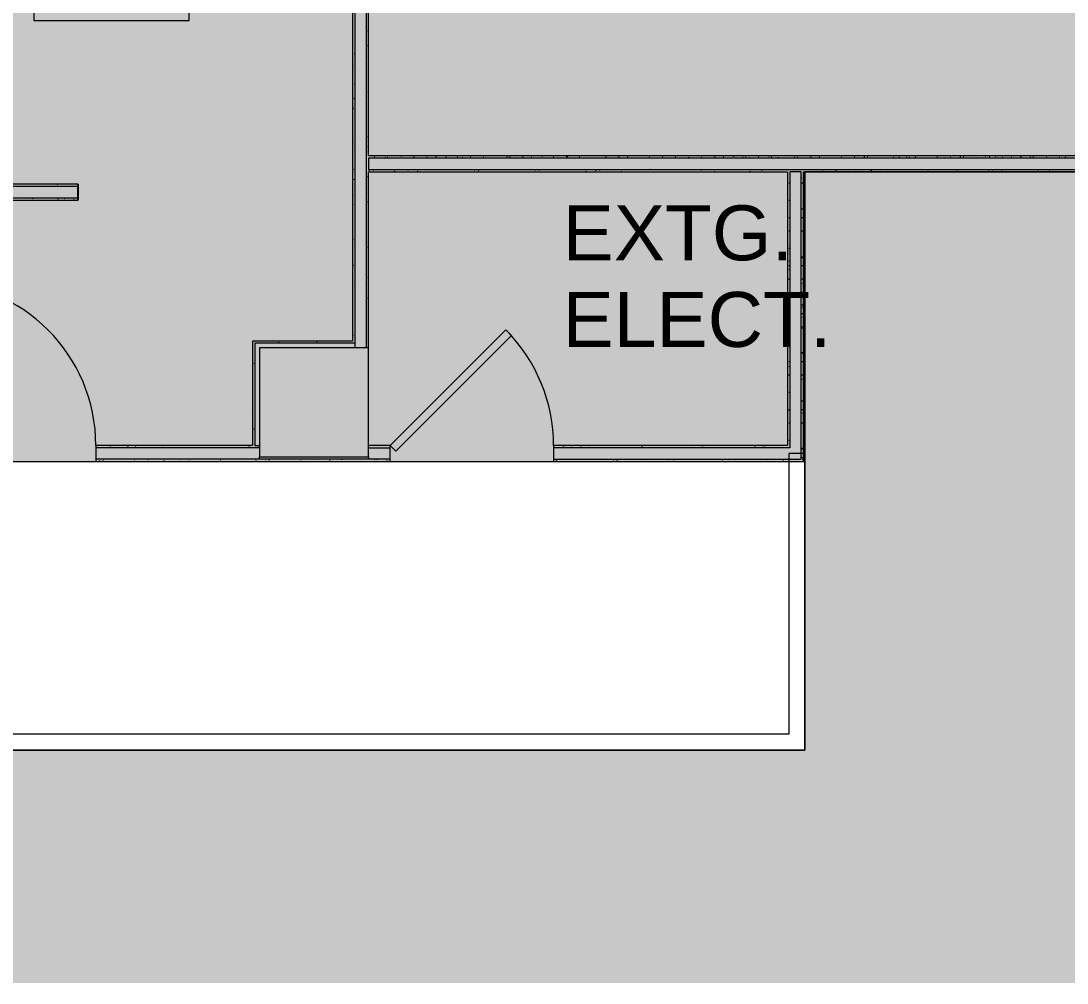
# Model space of a CAD drawing. Header units: inches. Extents: x 4757 to 6810, y 9919 to 10986.
# Drawn here: x 5955.9 to 6186.2, y 9918.5 to 10130.2 of the extents above; entities that cross this region are included whole.
import ezdxf

# ---------------------------------------------------------------- set-up
doc = ezdxf.new("R2010")
doc.units = ezdxf.units.IN
doc.header["$MEASUREMENT"] = 0
for name, color, linetype, lineweight in [('A-ANNO-TEXT', 7, 'Continuous', 9), ('A-DETL', 90, 'Continuous', 9), ('A-DETL-GENF', 92, 'Continuous', 9), ('A-DETL-THIN', 151, 'Continuous', 9), ('A-DOOR', 31, 'Continuous', 13), ('A-FLOR-OTLN', 7, 'Continuous', 9), ('A-WALL-PATT', 111, 'Continuous', 13), ('I-WALL', 2, 'Continuous', 9), ('Propidex Polylines', 7, 'Continuous', 9), ('Rosslyn Plaza North_1777 North Kent St _W632_-09_dwg', 8, 'Continuous', 9), ('S-COLS', 7, 'Continuous', 9)]:
    doc.layers.add(name, color=color, linetype=linetype, lineweight=lineweight)
doc.styles.add('Arial', font='arial.ttf', dxfattribs={"height": 12.092308})

# ---------------------------------------------------------------- blocks, each defined once
blk = doc.blocks.new('Rosslyn Plaza North_1777 North Kent St _W632_-09_dwg-V13-Level XX  CONSTRUCTION')
at = {"layer": 'A-ANNO-TEXT', "char_height": 12.092, "attachment_point": 1, "line_spacing_factor": 0.941778, "style": 'Arial'}
for s, insert, width in [('EXTG.', (6075.15, 10089.64), 60.5485), ('ELECT.', (6075.15, 10070.59), 70.6152)]:
    blk.add_mtext(s, dxfattribs=dict(at, insert=insert, width=width))
blk = doc.blocks.new('Rosslyn Plaza North_1777 North Kent St _W632_-09_dwg-6954577-Level XX  CONSTRUCTION')
at = {"lineweight": 9, "flags": 128}
blk.add_lwpolyline([(6037.18, 10036.78), (6062.63, 10062.24), (6063.87, 10061), (6038.42, 10035.54)], close=True, dxfattribs=at)
at = {"lineweight": 9}
blk.add_arc((6037.18, 10036.78), 36, 0.0004, 45.0004, dxfattribs=at)
at = {"layer": 'A-DOOR', "color": 7, "lineweight": 9}
blk.add_arc((5936.42, 10036.78), 36, 0, 90, dxfattribs=at)
at = {"layer": 'A-FLOR-OTLN', "flags": 128}
blk.add_lwpolyline([(5968.42, 10094.28), (5968.54, 10094.28), (5968.54, 10090.78), (5968.42, 10090.78)], dxfattribs=at)
at = {"layer": 'A-WALL-PATT', "color": 7, "lineweight": 9}
for p, q in [((6028.92, 10130.15), (6029.03, 10130.15)), ((6032.25, 10128.01), (6032.19, 10127.9)), ((6028.92, 10126.31), (6029.03, 10126.31)), ((6032.27, 10124.7), (6032.21, 10124.81)), ((6028.92, 10123.43), (6029.03, 10123.43)), ((6029.37, 10123.03), (6029.31, 10122.92)), ((6032.34, 10122.42), (6032.28, 10122.31)), ((6032.42, 10124.46), (6032.41, 10124.45)), ((6029.07, 10120.64), (6029.01, 10120.75)), ((6028.92, 10119.59), (6029.03, 10119.59)), ((6028.98, 10116.6), (6028.92, 10116.49)), ((6028.92, 10115.75), (6029.03, 10115.75)), ((6029.33, 10116.35), (6029.27, 10116.46)), ((6029.21, 10113.14), (6029.14, 10113.03)), ((6032.08, 10113.51), (6032.02, 10113.62)), ((6032.31, 10114.68), (6032.25, 10114.57)), ((6028.92, 10112.87), (6029.03, 10112.87)), ((6029.08, 10111), (6029.02, 10110.89)), ((6028.92, 10109.03), (6029.03, 10109.03)), ((6029.42, 10109.67), (6029.37, 10109.58)), ((6031.92, 10108.25), (6031.92, 10108.24)), ((6028.92, 10105.19), (6029.03, 10105.19)), ((6032.15, 10104.8), (6032.08, 10104.69)), ((6028.92, 10102.31), (6029.03, 10102.31)), ((6029.04, 10103.26), (6028.98, 10103.15)), ((6029.4, 10101.95), (6029.33, 10101.84)), ((6032.02, 10102.65), (6031.96, 10102.54)), ((6032.37, 10101.48), (6032.31, 10101.59)), ((6032.37, 10101.34), (6032.31, 10101.23)), ((6033.71, 10100.39), (6033.83, 10100.39)), ((6035.42, 10100.03), (6035.41, 10100.06)), ((6036.18, 10100.25), (6036.11, 10100.14)), ((6036.59, 10100.39), (6036.71, 10100.39)), ((6037.45, 10100.53), (6037.42, 10100.49)), ((6039.63, 10100.48), (6039.57, 10100.37)), ((6042.35, 10100.39), (6042.47, 10100.39)), ((6045.23, 10100.39), (6045.35, 10100.39)), ((6047.15, 10100.39), (6047.27, 10100.39)), ((6047.37, 10100.44), (6047.31, 10100.33)), ((6049.51, 10100.31), (6049.45, 10100.2)), ((6051.79, 10100.5), (6051.76, 10100.53)), ((6051.95, 10100.39), (6052.07, 10100.39)), ((6053.1, 10100.14), (6053.03, 10100.25)), ((6054.83, 10100.39), (6054.95, 10100.39)), ((6057.71, 10100.39), (6057.83, 10100.39)), ((6062.85, 10100.37), (6062.79, 10100.26)), ((6062.98, 10100.31), (6062.92, 10100.42)), ((6063.47, 10100.39), (6063.59, 10100.39)), ((6065.12, 10100.44), (6065.07, 10100.53)), ((6066.27, 10100.53), (6066.24, 10100.49)), ((6066.35, 10100.39), (6066.47, 10100.39)), ((6066.43, 10100.08), (6066.37, 10100.19)), ((6068.27, 10100.39), (6068.4, 10100.39)), ((6070.72, 10100.34), (6070.66, 10100.45)), ((6073.07, 10100.39), (6073.19, 10100.39)), ((6074.03, 10100.53), (6073.98, 10100.45)), ((6075.95, 10100.39), (6076.07, 10100.39)), ((6076.19, 10100.43), (6076.12, 10100.32)), ((6076.32, 10100.25), (6076.25, 10100.36)), ((6078.83, 10100.39), (6078.95, 10100.39)), ((6079.76, 10100.03), (6079.71, 10100.13)), ((6084.59, 10100.39), (6084.71, 10100.39)), ((6085.31, 10100.03), (6085.3, 10100.04)), ((6087.47, 10100.39), (6087.59, 10100.39)), ((6088.21, 10100.14), (6088.15, 10100.03)), ((6089.39, 10100.39), (6089.51, 10100.39)), ((6089.52, 10100.49), (6089.46, 10100.38)), ((6094.19, 10100.39), (6094.31, 10100.39)), ((6095.95, 10100.11), (6095.91, 10100.03)), ((6097.07, 10100.39), (6097.19, 10100.39)), ((6099.95, 10100.39), (6100.07, 10100.39)), ((6101.68, 10100.48), (6101.65, 10100.53)), ((6102.85, 10100.53), (6102.79, 10100.44)), ((6102.99, 10100.13), (6102.93, 10100.24)), ((6105.71, 10100.39), (6105.83, 10100.39)), ((6108.59, 10100.39), (6108.71, 10100.39)), ((6110.51, 10100.39), (6110.63, 10100.39)), ((6112.87, 10100.29), (6112.81, 10100.4)), ((6114.88, 10100.26), (6114.82, 10100.15)), ((6115.01, 10100.42), (6114.95, 10100.53)), ((6115.31, 10100.39), (6115.44, 10100.39)), ((6116.15, 10100.53), (6116.13, 10100.5)), ((6116.33, 10100.07), (6116.26, 10100.18)), ((6118.19, 10100.39), (6118.31, 10100.39)), ((6120.61, 10100.33), (6120.55, 10100.44)), ((6121.07, 10100.39), (6121.19, 10100.39)), ((6122.62, 10100.23), (6122.56, 10100.12)), ((6124.77, 10100.1), (6124.73, 10100.03)), ((6126.21, 10100.23), (6126.15, 10100.34)), ((6126.83, 10100.39), (6126.95, 10100.39)), ((6129.65, 10100.03), (6129.6, 10100.12)), ((6129.71, 10100.39), (6129.83, 10100.39)), ((6131.63, 10100.39), (6131.75, 10100.39)), ((6132.51, 10100.06), (6132.49, 10100.03)), ((6136.43, 10100.39), (6136.55, 10100.39)), ((6138.23, 10100.52), (6138.23, 10100.53)), ((6139.31, 10100.39), (6139.44, 10100.39)), ((6141.56, 10100.38), (6141.49, 10100.27)), ((6142.19, 10100.39), (6142.31, 10100.39)), ((6147.95, 10100.39), (6148.07, 10100.39)), ((6149.3, 10100.34), (6149.23, 10100.23)), ((6150.83, 10100.39), (6150.95, 10100.39)), ((6151.44, 10100.22), (6151.38, 10100.11)), ((6151.57, 10100.46), (6151.53, 10100.53)), ((6152.75, 10100.39), (6152.87, 10100.39)), ((6152.88, 10100.11), (6152.82, 10100.22)), ((6157.55, 10100.39), (6157.67, 10100.39)), ((6159.18, 10100.18), (6159.12, 10100.07)), ((6160.43, 10100.39), (6160.55, 10100.39)), ((6161.32, 10100.05), (6161.31, 10100.03)), ((6162.76, 10100.28), (6162.7, 10100.38)), ((6163.31, 10100.39), (6163.44, 10100.39)), ((6164.91, 10100.4), (6164.84, 10100.51)), ((6166.22, 10100.05), (6166.15, 10100.16)), ((6168.23, 10100.5), (6168.17, 10100.39)), ((6169.07, 10100.39), (6169.19, 10100.39)), ((6170.5, 10100.31), (6170.44, 10100.42)), ((6171.95, 10100.39), (6172.07, 10100.39)), ((6173.87, 10100.39), (6173.99, 10100.39)), ((6174.66, 10100.11), (6174.61, 10100.03)), ((6175.97, 10100.46), (6175.91, 10100.35)), ((6176.1, 10100.22), (6176.04, 10100.33)), ((6178.11, 10100.33), (6178.05, 10100.23)), ((6178.67, 10100.39), (6178.79, 10100.39)), ((6179.53, 10100.03), (6179.49, 10100.1)), ((6181.55, 10100.39), (6181.67, 10100.39)), ((6184.43, 10100.39), (6184.55, 10100.39)), ((6185.85, 10100.3), (6185.79, 10100.19)), ((6028.92, 10098.47), (6029.03, 10098.47)), ((6029.18, 10097.42), (6029.11, 10097.53)), ((6032.63, 10097.2), (6032.57, 10097.3)), ((6033.42, 10097.41), (6033.36, 10097.3)), ((6033.71, 10097.51), (6033.83, 10097.51)), ((6035.63, 10097.51), (6035.75, 10097.51)), ((6038.23, 10097.1), (6038.16, 10097.21)), ((6040.43, 10097.51), (6040.55, 10097.51)), ((6041.16, 10097.37), (6041.1, 10097.26)), ((6043.31, 10097.24), (6043.24, 10097.13)), ((6043.31, 10097.51), (6043.44, 10097.51)), ((6043.81, 10097.03), (6043.76, 10097.12)), ((6046.19, 10097.51), (6046.31, 10097.51)), ((6051.95, 10097.51), (6052.07, 10097.51)), ((6054.83, 10097.51), (6054.95, 10097.51)), ((6055.85, 10097.3), (6055.79, 10097.41)), ((6056.64, 10097.3), (6056.58, 10097.19)), ((6056.75, 10097.51), (6056.88, 10097.51)), ((6060.1, 10097.53), (6060.03, 10097.42)), ((6061.55, 10097.51), (6061.67, 10097.51)), ((6064.43, 10097.51), (6064.55, 10097.51)), ((6065.73, 10097.46), (6065.69, 10097.53)), ((6067.31, 10097.51), (6067.44, 10097.51)), ((6067.84, 10097.49), (6067.77, 10097.38)), ((6069.19, 10097.24), (6069.12, 10097.35)), ((6069.98, 10097.36), (6069.92, 10097.25)), ((6073.07, 10097.51), (6073.19, 10097.51)), ((6073.47, 10097.5), (6073.45, 10097.53)), ((6075.95, 10097.51), (6076.07, 10097.51)), ((6077.87, 10097.51), (6077.99, 10097.51)), ((6079.07, 10097.4), (6079, 10097.51)), ((6080.38, 10097.05), (6080.32, 10097.16)), ((6082, 10097.07), (6081.98, 10097.03)), ((6082.52, 10097.18), (6082.46, 10097.29)), ((6082.67, 10097.51), (6082.79, 10097.51)), ((6083.32, 10097.42), (6083.25, 10097.31)), ((6085.55, 10097.51), (6085.67, 10097.51)), ((6088.12, 10097.08), (6088.06, 10097.2)), ((6088.43, 10097.51), (6088.55, 10097.51)), ((6089.74, 10097.04), (6089.74, 10097.03)), ((6093.69, 10097.03), (6093.65, 10097.1)), ((6094.19, 10097.51), (6094.31, 10097.51)), ((6094.47, 10097.53), (6094.45, 10097.5)), ((6096.65, 10097.48), (6096.59, 10097.37)), ((6097.07, 10097.51), (6097.19, 10097.51)), ((6098.99, 10097.51), (6099.11, 10097.51)), ((6103.79, 10097.51), (6103.92, 10097.51)), ((6105.74, 10097.28), (6105.68, 10097.39)), ((6106.67, 10097.51), (6106.79, 10097.51)), ((6108.68, 10097.19), (6108.61, 10097.08)), ((6109.55, 10097.51), (6109.67, 10097.51)), ((6109.98, 10097.53), (6109.93, 10097.43)), ((6115.31, 10097.51), (6115.44, 10097.51)), ((6115.62, 10097.45), (6115.57, 10097.53)), ((6116.42, 10097.16), (6116.35, 10097.05)), ((6118.19, 10097.51), (6118.31, 10097.51)), ((6119.08, 10097.22), (6119.01, 10097.33)), ((6120.11, 10097.51), (6120.23, 10097.51)), ((6123.29, 10097.53), (6123.26, 10097.49)), ((6123.36, 10097.48), (6123.33, 10097.53)), ((6124.91, 10097.51), (6125.03, 10097.51)), ((6127.79, 10097.51), (6127.92, 10097.51)), ((6128.96, 10097.39), (6128.9, 10097.5)), ((6130.27, 10097.03), (6130.21, 10097.14)), ((6130.67, 10097.51), (6130.79, 10097.51)), ((6132.41, 10097.16), (6132.35, 10097.27)), ((6135.35, 10097.31), (6135.29, 10097.2)), ((6136.43, 10097.51), (6136.55, 10097.51)), ((6138.01, 10097.07), (6137.95, 10097.18)), ((6139.31, 10097.51), (6139.44, 10097.51)), ((6141.23, 10097.51), (6141.35, 10097.51)), ((6143.09, 10097.28), (6143.03, 10097.17)), ((6143.57, 10097.03), (6143.54, 10097.08)), ((6145.23, 10097.15), (6145.17, 10097.04)), ((6146.03, 10097.51), (6146.15, 10097.51)), ((6148.91, 10097.51), (6149.03, 10097.51)), ((6151.79, 10097.51), (6151.92, 10097.51)), ((6152.97, 10097.11), (6152.93, 10097.03)), ((6155.63, 10097.27), (6155.57, 10097.38)), ((6157.55, 10097.51), (6157.67, 10097.51)), ((6160.43, 10097.51), (6160.55, 10097.51)), ((6162.02, 10097.43), (6161.96, 10097.32)), ((6162.35, 10097.51), (6162.47, 10097.51)), ((6165.52, 10097.43), (6165.46, 10097.53)), ((6167.15, 10097.51), (6167.27, 10097.51)), ((6168.45, 10097.04), (6168.45, 10097.03)), ((6168.97, 10097.21), (6168.91, 10097.32)), ((6169.76, 10097.4), (6169.7, 10097.29)), ((6170.03, 10097.51), (6170.15, 10097.51)), ((6171.91, 10097.27), (6171.84, 10097.16)), ((6172.91, 10097.51), (6173.03, 10097.51)), ((6173.26, 10097.46), (6173.21, 10097.53)), ((6178.67, 10097.51), (6178.79, 10097.51)), ((6178.85, 10097.37), (6178.79, 10097.48)), ((6179.65, 10097.23), (6179.58, 10097.12)), ((6180.15, 10097.03), (6180.1, 10097.13)), ((6181.55, 10097.51), (6181.67, 10097.51)), ((6181.79, 10097.1), (6181.75, 10097.03)), ((6182.31, 10097.15), (6182.24, 10097.26)), ((6183.47, 10097.51), (6183.59, 10097.51)), ((6029.3, 10095.28), (6029.24, 10095.38)), ((6031.98, 10094.91), (6031.92, 10094.8)), ((6032.28, 10095.88), (6032.21, 10095.99)), ((6127.78, 10095.59), (6127.71, 10095.7)), ((5957.08, 10093.82), (5957.06, 10093.78)), ((5961.44, 10093.78), (5961.37, 10093.89)), ((5963.99, 10094.26), (5963.93, 10094.15)), ((6028.92, 10094.63), (6029.03, 10094.63)), ((6029.42, 10093.16), (6029.37, 10093.24)), ((6031.93, 10094.57), (6031.92, 10094.59)), ((6032.06, 10092.43), (6031.99, 10092.54)), ((6032.34, 10093.6), (6032.27, 10093.49)), ((6124.91, 10094.63), (6125.03, 10094.63)), ((6125.18, 10093.13), (6125.15, 10093.08)), ((6127.79, 10094.63), (6127.92, 10094.63)), ((5955.95, 10090.79), (5956.07, 10090.79)), ((5957.78, 10091.2), (5957.72, 10091.08)), ((5958.59, 10091.03), (5958.53, 10091.14)), ((5961.71, 10090.79), (5961.83, 10090.79)), ((5964.19, 10090.94), (5964.13, 10091.05)), ((5964.21, 10090.81), (5964.2, 10090.78)), ((5964.59, 10090.79), (5964.71, 10090.79)), ((5965.52, 10091.16), (5965.46, 10091.05)), ((5966.51, 10090.79), (5966.63, 10090.79)), ((5967.6, 10090.78), (5967.58, 10090.82)), ((5967.67, 10091.03), (5967.6, 10090.92)), ((6028.92, 10091.75), (6029.03, 10091.75)), ((6029.08, 10091.82), (6029.02, 10091.93)), ((6032.18, 10090.29), (6032.12, 10090.4)), ((6124.91, 10090.79), (6125.03, 10090.79)), ((6127.71, 10091.75), (6127.68, 10091.7)), ((6128.06, 10090.44), (6127.99, 10090.33)), ((6028.92, 10087.91), (6029.03, 10087.91)), ((6029.1, 10089.92), (6029.04, 10089.81)), ((6127.79, 10088.87), (6127.92, 10088.87)), ((6028.99, 10086.22), (6028.92, 10086.33)), ((6124.91, 10086.95), (6125.03, 10086.95)), ((6127.79, 10086.95), (6127.92, 10086.95)), ((6028.92, 10084.07), (6029.03, 10084.07)), ((6124.91, 10084.07), (6125.03, 10084.07)), ((6125.18, 10085.45), (6125.11, 10085.34)), ((6127.79, 10084.07), (6127.92, 10084.07)), ((6128.07, 10083.57), (6128.01, 10083.68)), ((6128.15, 10084.84), (6128.09, 10084.73)), ((6028.92, 10081.19), (6029.03, 10081.19)), ((6029.07, 10082.19), (6029.01, 10082.08)), ((6032.04, 10081.58), (6031.98, 10081.47)), ((6125.18, 10080.89), (6125.16, 10080.93)), ((6128.18, 10081.46), (6128.13, 10081.54)), ((6029.42, 10080.87), (6029.36, 10080.76)), ((6032.35, 10080.4), (6032.28, 10080.51)), ((6124.79, 10079.02), (6124.73, 10078.91)), ((6124.87, 10079.51), (6124.81, 10079.62)), ((6124.91, 10080.23), (6125.03, 10080.23)), ((6028.92, 10077.35), (6029.03, 10077.35)), ((6029.15, 10076.34), (6029.09, 10076.45)), ((6124.91, 10076.39), (6125.03, 10076.39)), ((6125, 10077.36), (6124.94, 10077.47)), ((6127.79, 10078.31), (6127.92, 10078.31)), ((6127.79, 10076.39), (6127.92, 10076.39)), ((6127.97, 10077.97), (6127.91, 10078.08)), ((6128.12, 10077.1), (6128.05, 10076.99)), ((6124.78, 10073.91), (6124.71, 10074.02)), ((6125.01, 10075.57), (6124.95, 10075.46)), ((6125.13, 10075.22), (6125.07, 10075.33)), ((6127.75, 10074.52), (6127.69, 10074.63)), ((6028.92, 10073.51), (6029.03, 10073.51)), ((6029.41, 10072.06), (6029.34, 10072.17)), ((6032.01, 10073.84), (6031.95, 10073.73)), ((6032.36, 10072.53), (6032.3, 10072.42)), ((6124.89, 10073.42), (6124.82, 10073.31)), ((6124.91, 10073.51), (6125.03, 10073.51)), ((6125.18, 10072.01), (6125.17, 10072)), ((6127.79, 10073.51), (6127.92, 10073.51)), ((6127.88, 10072.38), (6127.82, 10072.49)), ((6028.92, 10070.63), (6029.03, 10070.63)), ((6124.91, 10069.67), (6125.03, 10069.67)), ((6127.73, 10070.67), (6127.68, 10070.58)), ((6029.42, 10067.43), (6029.42, 10067.43)), ((6032.16, 10069.21), (6032.1, 10069.32)), ((6124.68, 10068.31), (6124.68, 10068.32)), ((6127.79, 10067.75), (6127.92, 10067.75)), ((6127.95, 10067.22), (6127.89, 10067.11)), ((6028.92, 10066.79), (6029.03, 10066.79)), ((6028.96, 10065.15), (6028.92, 10065.22)), ((6032.42, 10066.87), (6032.39, 10066.82)), ((6124.85, 10065.68), (6124.79, 10065.57)), ((6124.91, 10065.83), (6125.03, 10065.83)), ((6127.83, 10065.08), (6127.76, 10064.96)), ((6127.79, 10065.83), (6127.92, 10065.83)), ((6028.92, 10062.95), (6029.03, 10062.95)), ((6124.91, 10062.95), (6125.03, 10062.95)), ((6125.18, 10064.33), (6125.14, 10064.26)), ((6127.79, 10062.95), (6127.92, 10062.95)), ((6128.04, 10062.49), (6127.98, 10062.6)), ((6128.18, 10063.76), (6128.11, 10063.65)), ((6029.09, 10061.11), (6029.03, 10061)), ((6006.92, 10059.11), (6006.95, 10059.11)), ((6009.07, 10059.29), (6009.04, 10059.33)), ((6012.66, 10059.51), (6012.59, 10059.41)), ((6013.92, 10059.79), (6013.9, 10059.76)), ((6020.4, 10059.48), (6020.33, 10059.37)), ((6021.13, 10059.52), (6021.06, 10059.63)), ((6022.54, 10059.35), (6022.5, 10059.29)), ((6028.92, 10060.07), (6029.03, 10060.07)), ((6032.42, 10059.18), (6032.36, 10059.08)), ((6124.85, 10058.43), (6124.78, 10058.54)), ((6124.91, 10059.11), (6125.03, 10059.11)), ((6124.69, 10055.8), (6124.68, 10055.79)), ((6127.79, 10057.33), (6127.73, 10057.23)), ((6127.79, 10057.19), (6127.92, 10057.19)), ((6128.14, 10056.02), (6128.08, 10055.91)), ((6006.92, 10053.35), (6006.95, 10053.35)), ((6007.22, 10054.81), (6007.15, 10054.92)), ((6124.91, 10055.27), (6125.03, 10055.27)), ((6125.1, 10054.14), (6125.04, 10054.25)), ((6127.79, 10055.27), (6127.92, 10055.27)), ((6006.92, 10051.43), (6006.95, 10051.43)), ((6124.91, 10052.35), (6124.85, 10052.24)), ((6124.91, 10052.39), (6125.03, 10052.39)), ((6127.79, 10052.39), (6127.92, 10052.39)), ((6127.86, 10051.3), (6127.79, 10051.41)), ((6007.42, 10050.62), (6007.41, 10050.63)), ((6006.92, 10048.55), (6006.95, 10048.55)), ((6124.91, 10048.55), (6125.03, 10048.55)), ((6127.79, 10046.63), (6127.92, 10046.63)), ((6124.88, 10044.61), (6124.81, 10044.5)), ((6124.91, 10044.71), (6125.03, 10044.71)), ((6127.79, 10044.71), (6127.92, 10044.71)), ((6006.92, 10042.79), (6006.95, 10042.79)), ((6007.03, 10043.62), (6006.97, 10043.73)), ((6124.91, 10041.83), (6125.03, 10041.83)), ((6125.18, 10043.21), (6125.16, 10043.19)), ((6127.85, 10044), (6127.79, 10043.89)), ((6127.79, 10041.83), (6127.92, 10041.83)), ((6006.92, 10040.87), (6006.95, 10040.87)), ((6007.21, 10040.49), (6007.15, 10040.38)), ((6006.92, 10037.99), (6006.95, 10037.99)), ((6124.91, 10037.99), (6125.03, 10037.99)), ((6128.15, 10039.27), (6128.08, 10039.38)), ((5975.62, 10036.57), (5975.56, 10036.68)), ((5979.45, 10036.56), (5979.39, 10036.45)), ((5981.22, 10036.48), (5981.16, 10036.59)), ((5984.66, 10036.28), (5984.61, 10036.36)), ((5987.19, 10036.53), (5987.13, 10036.42)), ((5989.33, 10036.4), (5989.27, 10036.29)), ((5993.25, 10036.77), (5993.24, 10036.78)), ((5997.07, 10036.37), (5997.03, 10036.28)), ((6006.12, 10036.68), (6006.06, 10036.57)), ((6006.58, 10036.71), (6006.54, 10036.78)), ((6007.42, 10037), (6007.37, 10036.92)), ((6007.9, 10036.36), (6007.83, 10036.47)), ((6032.79, 10036.78), (6032.73, 10036.69)), ((6034.54, 10036.28), (6034.5, 10036.35)), ((6075.41, 10036.54), (6075.35, 10036.65)), ((6077.09, 10036.72), (6077.03, 10036.61)), ((6079.23, 10036.59), (6079.17, 10036.48)), ((6081.01, 10036.44), (6080.94, 10036.55)), ((6084.43, 10036.28), (6084.4, 10036.33)), ((6091.26, 10036.3), (6091.25, 10036.28)), ((6092.57, 10036.65), (6092.51, 10036.54)), ((6093.03, 10036.74), (6093, 10036.78)), ((6095.97, 10036.78), (6095.96, 10036.77)), ((6103.73, 10036.78), (6103.7, 10036.73)), ((6105.91, 10036.71), (6105.84, 10036.6)), ((6106.37, 10036.68), (6106.31, 10036.78)), ((6107.68, 10036.33), (6107.62, 10036.43)), ((6117.56, 10036.49), (6117.5, 10036.6)), ((6117.93, 10036.42), (6117.87, 10036.31)), ((6119.25, 10036.77), (6119.18, 10036.66)), ((6119.7, 10036.62), (6119.64, 10036.73)), ((6121.01, 10036.28), (6120.95, 10036.38)), ((6127.82, 10036.26), (6127.75, 10036.15)), ((6127.79, 10036.07), (6127.92, 10036.07)), ((6128.17, 10034.95), (6128.1, 10034.84)), ((5973.25, 10033.49), (5973.18, 10033.38)), ((5974.09, 10033.47), (5974.03, 10033.58)), ((5974.52, 10033.78), (5974.49, 10033.74)), ((5978.38, 10033.72), (5978.34, 10033.78)), ((5980.98, 10033.46), (5980.92, 10033.35)), ((5983.13, 10033.33), (5983.1, 10033.28)), ((5983.97, 10033.63), (5983.91, 10033.74)), ((5985.28, 10033.28), (5985.22, 10033.39)), ((5987.43, 10033.41), (5987.36, 10033.52)), ((5990.87, 10033.3), (5990.86, 10033.28)), ((5993.02, 10033.31), (5992.96, 10033.42)), ((5998.58, 10033.28), (5998.56, 10033.33)), ((5999.92, 10033.61), (5999.85, 10033.5)), ((6007.66, 10033.58), (6007.59, 10033.47)), ((6009.8, 10033.45), (6009.74, 10033.34)), ((6010.65, 10033.51), (6010.58, 10033.62)), ((6017.54, 10033.42), (6017.48, 10033.31)), ((6019.68, 10033.29), (6019.68, 10033.28)), ((6020.53, 10033.67), (6020.47, 10033.78)), ((6023.98, 10033.45), (6023.92, 10033.56)), ((6026.59, 10033.73), (6026.53, 10033.62)), ((6028.27, 10033.71), (6028.23, 10033.78)), ((6033.02, 10033.35), (6032.98, 10033.28)), ((6033.87, 10033.62), (6033.8, 10033.72)), ((6034.33, 10033.7), (6034.27, 10033.59)), ((6035.17, 10033.28), (6035.11, 10033.37)), ((6036.47, 10033.57), (6036.41, 10033.46)), ((6073.88, 10033.44), (6073.81, 10033.55)), ((6078.16, 10033.69), (6078.11, 10033.78)), ((6083.76, 10033.6), (6083.69, 10033.71)), ((6085.05, 10033.28), (6085.01, 10033.36)), ((6086.37, 10033.59), (6086.3, 10033.48)), ((6087.21, 10033.38), (6087.15, 10033.49)), ((6089.81, 10033.78), (6089.76, 10033.7)), ((6092.81, 10033.28), (6092.75, 10033.39)), ((6097.56, 10033.77), (6097.5, 10033.66)), ((6098.35, 10033.28), (6098.34, 10033.3)), ((6099.7, 10033.65), (6099.64, 10033.54)), ((6110.43, 10033.48), (6110.37, 10033.59)), ((6111.73, 10033.35), (6111.69, 10033.28)), ((6113.04, 10033.71), (6112.98, 10033.59)), ((6119.47, 10033.32), (6119.45, 10033.28)), ((6120.31, 10033.64), (6120.25, 10033.75)), ((6122.46, 10033.77), (6122.45, 10033.78)), ((6123.77, 10033.42), (6123.7, 10033.53)), ((6126.38, 10033.76), (6126.31, 10033.66)), ((6127.79, 10034.15), (6127.92, 10034.15)), ((6128.05, 10033.68), (6127.99, 10033.79))]:
    blk.add_line(p, q, dxfattribs=at)
at = {"layer": 'I-WALL', "color": 7}
for p, q in [((6008.42, 10036.28), (5972.42, 10036.28)), ((6032.42, 10036.28), (6037.18, 10036.28)), ((6037.18, 10033.78), (5972.42, 10033.78)), ((6008.42, 10033.78), (6008.42, 10034.29)), ((6032.42, 10034.29), (6032.42, 10033.78))]:
    blk.add_line(p, q, dxfattribs=at)
at = {"layer": 'I-WALL', "color": 7, "flags": 128}
for points in [[(6032.42, 10058.29), (6032.42, 10097.03), (6124.68, 10097.03), (6124.68, 10036.78), (6073.18, 10036.78), (6073.18, 10033.28), (6128.18, 10033.28), (6128.18, 10097.03), (6247.92, 10097.03), (6247.92, 10369.29), (6057.43, 10369.29), (6057.43, 10365.79), (6244.42, 10365.79), (6244.42, 10100.53), (6032.42, 10100.53), (6032.42, 10272.79), (6010.54, 10272.79)], [(6057.43, 10366.29), (6244.92, 10366.29), (6244.92, 10100.03), (6032.42, 10100.03), (6032.42, 10097.53), (6247.42, 10097.53), (6247.42, 10368.79), (6057.43, 10368.79)], [(6010.54, 10272.29), (6031.92, 10272.29), (6031.92, 10058.29)], [(6010.54, 10269.79), (6029.42, 10269.79), (6029.42, 10058.29)], [(5958.79, 10133.29), (5958.79, 10130.29), (5992.92, 10130.29), (5992.92, 10145.79), (6028.92, 10145.79), (6028.92, 10059.79), (6006.92, 10059.79), (6006.92, 10036.78), (5972.42, 10036.78), (5972.42, 10033.28), (6037.18, 10033.28), (6037.18, 10036.78), (6032.42, 10036.78)], [(6073.18, 10033.78), (6127.68, 10033.78), (6127.68, 10097.03), (6125.18, 10097.03), (6125.18, 10036.28), (6073.18, 10036.28)], [(5968.42, 10093.78), (5918.07, 10093.78), (5918.07, 10096.6)], [(5934.92, 10090.78), (5968.42, 10090.78), (5968.42, 10094.28), (5918.57, 10094.28)], [(5918.07, 10090.78), (5918.07, 10091.28), (5968.42, 10091.28)], [(6029.42, 10059.29), (6007.42, 10059.29), (6007.42, 10036.78), (6008.42, 10036.78)]]:
    blk.add_lwpolyline(points, dxfattribs=at)
at = {"layer": 'Propidex Polylines', "flags": 128}
blk.add_lwpolyline([(6010.53, 10269.29), (6010.53, 10369.28), (6010.53, 10269.29), (5831.79, 10269.29), (5831.79, 10116.91), (5918.57, 10116.91), (5918.57, 10033.28), (6128.43, 10033.28), (6128.43, 10097.03), (6247.91, 10097.03), (6247.91, 10369.25), (6010.53, 10369.25), (5726.04, 10369.25), (5726.04, 10033.28), (5832.79, 10033.28), (5832.79, 10047.53), (5863.4, 10047.53), (5863.4, 10029.28), (5878.55, 10029.28), (5878.55, 10033.28), (5918.57, 10033.28), (5918.57, 10116.91), (5831.79, 10116.91), (5831.79, 10269.29)], close=True, dxfattribs=at)
at = {"layer": 'S-COLS', "flags": 128}
blk.add_lwpolyline([(6032.42, 10058.29), (6008.42, 10058.29), (6008.42, 10034.29), (6032.42, 10034.29)], close=True, dxfattribs=at)
at = {"layer": 'A-ANNO-TEXT', "char_height": 12.092, "attachment_point": 1, "line_spacing_factor": 0.941778, "style": 'Arial'}
for s, insert, width in [('EXTG.', (6075.15, 10089.64), 60.5485), ('ELECT.', (6075.15, 10070.59), 70.6152)]:
    blk.add_mtext(s, dxfattribs=dict(at, insert=insert, width=width))

msp = doc.modelspace()

# ---------------------------------------------------------------- hatches: boundary and pattern name
at = {"layer": 'A-DETL-GENF'}
h = msp.add_hatch(color=9, dxfattribs=at)
h.paths.add_polyline_path([(6271.92, 9918.54), (6726.34, 9918.54), (6736.57, 9928.76), (6707, 9958.33), (6718.49, 9986.77), (6758.92, 9986.77), (6758.92, 10183.16), (6717.8, 10183.16), (6717.8, 10199.54), (6515.42, 10199.54), (6515.42, 10186.29), (6485.42, 10186.29), (6485.42, 10199.54), (6274.92, 10199.54), (6274.91, 10186.03), (6247.91, 10186.03), (6247.91, 10097.03), (6128.43, 10097.03), (6128.43, 9969.78), (5729.54, 9969.78), (5729.54, 9940.78), (5591.29, 9940.78), (5591.29, 9969.78), (5246.43, 9969.78), (5246.43, 10221.28), (5194.41, 10221.28), (5194.41, 10426.79), (5045.92, 10426.79), (5045.92, 10455.79), (5058.67, 10455.79), (5058.67, 10666.79), (5045.92, 10666.79), (5045.92, 10695.79), (5058.67, 10695.79), (5058.67, 10696.27), (4933.13, 10821.81), (4757.33, 10646.01), (4757.33, 10304.77), (5178.35, 10304.77), (5178.35, 9918.54), (6248.92, 9918.54)], flags=0)
h.paths.add_polyline_path([(6739.04, 9931.24), (6753.63, 9945.82), (6760.42, 9960.39), (6760.42, 9986.77), (6759.67, 9986.77), (6759.67, 9983.27), (6720.85, 9983.27), (6711.11, 9959.17), (6723.3, 9946.98)], flags=0)
h.paths.add_polyline_path([(6511.92, 9946.29), (6485.42, 9946.29), (6485.42, 9976.29), (6515.42, 9976.29), (6515.42, 9946.29)], flags=0)
h.paths.add_polyline_path([(6245.42, 9946.29), (6245.42, 9976.29), (6275.42, 9976.29), (6275.42, 9946.29), (6248.92, 9946.29)], flags=0)
h.paths.add_polyline_path([(6758.92, 10186.66), (6758.92, 10199.54), (6721.3, 10199.54), (6721.3, 10186.66)], flags=0)
h = msp.add_hatch(color=9, dxfattribs=at)
h.paths.add_polyline_path([(5271.56, 10032.53), (5594.79, 10032.53), (5594.79, 10369.29), (5194.41, 10369.29), (5194.41, 10221.28), (5246.43, 10221.28), (5246.43, 10032.53)], flags=0)
h.paths.add_polyline_path([(5726.04, 10033.28), (6128.43, 10033.28), (6128.43, 10097.03), (6247.91, 10097.03), (6247.91, 10186.79), (6246.16, 10186.79), (6246.16, 10215.79), (6247.91, 10215.79), (6247.91, 10369.29), (5726.04, 10369.29), (5726.04, 10218.14)], flags=0)

# ---------------------------------------------------------------- linework, layer by layer
at = {"layer": 'A-DETL'}
msp.add_line((6128.43, 9969.78), (5729.54, 9969.78), dxfattribs=at)
at = {"layer": 'A-DETL-THIN'}
for p, q in [((6128.43, 10033.28), (6128.43, 10097.03)), ((6128.43, 10097.03), (6247.91, 10097.03)), ((6247.91, 10097.03), (6128.43, 10097.03)), ((6128.43, 10097.03), (6128.43, 9969.78)), ((5726.04, 10033.28), (6128.43, 10033.28))]:
    msp.add_line(p, q, dxfattribs=at)
at = {"layer": 'I-WALL', "lineweight": 13}
for p, q in [((6128.43, 10035.03), (6124.93, 10035.03)), ((6124.93, 10035.03), (6124.93, 9973.28)), ((6128.43, 9969.78), (6128.43, 10035.03)), ((6124.93, 9973.28), (5726.04, 9973.28)), ((5726.04, 9969.78), (6128.43, 9969.78))]:
    msp.add_line(p, q, dxfattribs=at)

# ---------------------------------------------------------------- block references
at = {"layer": 'Rosslyn Plaza North_1777 North Kent St _W632_-09_dwg', "color": 7}
for name in ['Rosslyn Plaza North_1777 North Kent St _W632_-09_dwg-6954577-Level XX  CONSTRUCTION', 'Rosslyn Plaza North_1777 North Kent St _W632_-09_dwg-V13-Level XX  CONSTRUCTION', 'Rosslyn Plaza North_1777 North Kent St _W632_-09_dwg-V13-Level XX  CONSTRUCTION', 'Rosslyn Plaza North_1777 North Kent St _W632_-09_dwg-V13-Level XX  CONSTRUCTION']:
    msp.add_blockref(name, (0, 0), dxfattribs=at)

doc.saveas('drawing.dxf')
